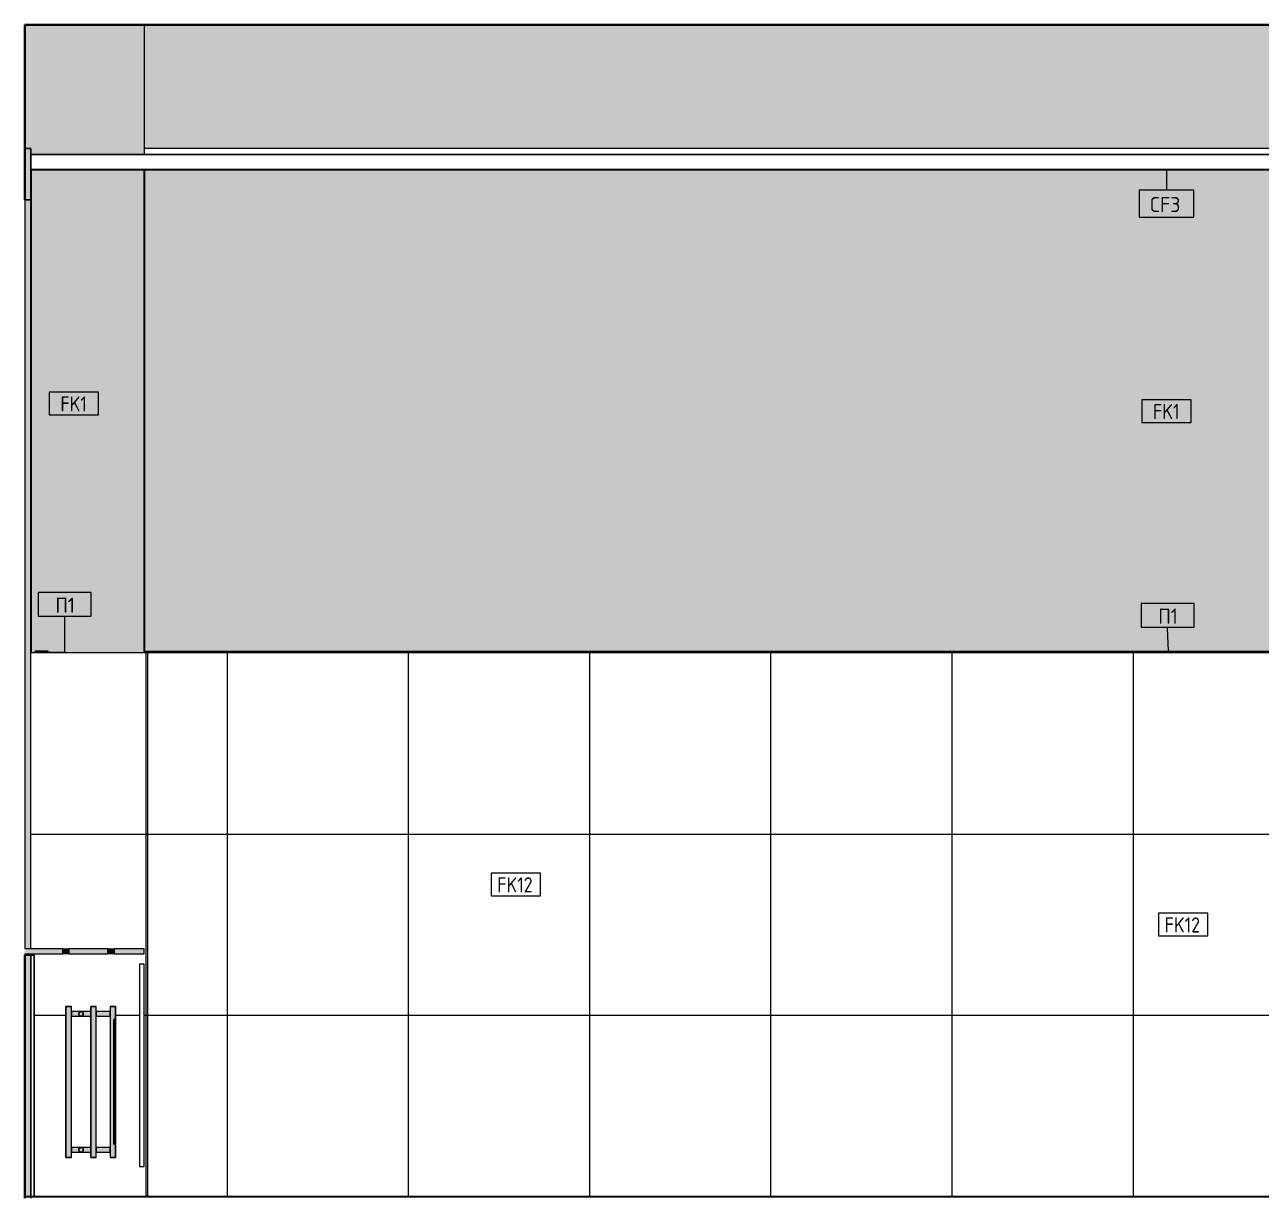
# Model space of a CAD drawing. Header units: millimetres. Extents: x 0 to 98412, y -2706 to 7916.
# Drawn here: x 86069 to 90163, y -5 to 3880 of the extents above; entities that cross this region are included whole.
import ezdxf

# ---------------------------------------------------------------- set-up
doc = ezdxf.new("R2010")
doc.units = ezdxf.units.MM
for name, color, linetype, lineweight, true_color in [('A-CLNG-FNSH-1', 7, 'Continuous', 30, 0x3c3c3c), ('A-FLOR-FNSH-1', 7, 'Continuous', 40, 0x3c3c3c), ('A-FLOR-FNSH-2', 7, 'Continuous', 30, 0x3c3c3c), ('A-WALL-4', 7, 'Continuous', 30, 0x3c3c3c), ('A-WALL-5', 7, 'Continuous', 40, 0x3c3c3c), ('A-WALL-FNSH-3', 7, 'Continuous', 30, 0x3c3c3c), ('I-WALL-1', 7, 'Continuous', 9, 0x787878)]:
    doc.layers.add(name, color=color, linetype=linetype, lineweight=lineweight, true_color=true_color)
for name, color, linetype, lineweight in [('A-CLNG-IDEN', 7, 'Continuous', 9), ('A-FLOR-HRAL-IDEN', 7, 'Continuous', 9), ('A-WALL-IDEN', 7, 'Continuous', 9), ('A-WALL-PATT', 7, 'Continuous', 9), ('I-WALL', 7, 'Continuous', 9), ('M-EQPM', 7, 'Continuous', 9), ('Знаки', 7, 'Continuous', 9), ('Знаки-1', 7, 'Continuous', 18), ('Ограждение', 7, 'Continuous', 9), ('Поручни', 7, 'Continuous', 9)]:
    doc.layers.add(name, color=color, linetype=linetype, lineweight=lineweight)
doc.layers.add('M-EQPM-1', color=7, linetype='Continuous', lineweight=9, true_color=0xe6e6e6, transparency=0.7)
doc.styles.add('GOST Common_1', font='GOST_Common.ttf', dxfattribs={"height": 50})
doc.styles.add('GOST Common_2', font='GOST_Common.ttf', dxfattribs={"width": 0.9, "height": 50})
pattern_1 = [(90, (86470.4, 0), (-600, 4e-14), []), (180, (86470.4, 0), (-7e-14, -600), [])]

# ---------------------------------------------------------------- blocks, each defined once
blk = doc.blocks.new('radiator_prado_classic_z_tip_30_po exemplyaru - Classic Z Тип 30-500-30677900-Развертка 1_13-4')
at = {"layer": 'M-EQPM-1'}
for points in [[(274, 130), (274, 630), (256, 630), (256, 130)], [(338, 130), (356, 130), (355.8, 630), (338, 630), (338, 146.4)], [(402, 130), (420, 130), (420, 170), (415, 175), (415, 585), (420, 590), (420, 630), (402, 630), (402, 146.4)], [(311.4, 599.8), (311.8, 600.3), (311.4, 599.8)], [(313.2, 603), (313.2, 603.1), (313.2, 603.1)], [(420, 170), (420, 590), (415, 585), (415, 175)], [(311.4, 149.8), (311.8, 150.3), (311.4, 149.8)], [(313.2, 153), (313.2, 153.1), (313.2, 153.1)]]:
    blk.add_hatch(color=256, dxfattribs=at).paths.add_polyline_path(points)
h = blk.add_hatch(color=256, dxfattribs=at)
h.paths.add_polyline_path([(400, 605), (402, 605), (402, 612.5), (356, 612.2), (356, 605), (385.3, 605)])
h.paths.add_polyline_path([(308.9, 605), (338, 605), (338, 612.5), (274, 612.2), (274, 605), (307.9, 605)])
h.paths.add_polyline_path([(313.2, 607), (313.2, 606.9), (313.2, 607)])
h.paths.add_polyline_path([(311.4, 610.2), (312, 609.4), (311.4, 610.2)])
h.paths.add_polyline_path([(299.5, 608.8), (300.2, 609.7), (299.5, 608.8)])
h.paths.add_polyline_path([(298.8, 607), (298.8, 607), (298.8, 607)])
h = blk.add_hatch(color=256, dxfattribs=at)
h.paths.add_polyline_path([(306, 597.5), (338, 597.8), (338, 605), (313.5, 605), (313, 602.4), (311.8, 600.3), (310.5, 599), (309.4, 598.4), (307.7, 597.7), (307.4, 597.6)])
h.paths.add_polyline_path([(274, 597.5), (307.9, 597.8), (309.9, 598.6), (311.8, 600.3), (312.7, 601.7), (313.2, 603.1), (313.2, 605), (274, 605), (274, 597.6)])
h.paths.add_polyline_path([(300.6, 599.8), (300, 600.6), (300.6, 599.8)])
h.paths.add_polyline_path([(402, 597.5), (402, 605), (356, 605), (356, 597.5), (400, 597.5)])
h = blk.add_hatch(color=256, dxfattribs=at)
h.paths.add_polyline_path([(313.2, 607), (313, 607.6), (313.2, 607)])
h.paths.add_polyline_path([(312.5, 608.8), (312, 609.4), (312.5, 608.8)])
h = blk.add_hatch(color=256, dxfattribs=at)
h.paths.add_polyline_path([(356, 155), (402, 155), (402, 162.5), (356, 162.2), (356, 156.9)])
h.paths.add_polyline_path([(299.5, 158.8), (300.2, 159.7), (299.5, 158.8)])
h.paths.add_polyline_path([(298.8, 157), (298.8, 157), (298.8, 157)])
h.paths.add_polyline_path([(302.2, 155), (338, 155), (338, 162.5), (274, 162.2), (274, 155), (300.7, 155)])
h = blk.add_hatch(color=256, dxfattribs=at)
h.paths.add_polyline_path([(312.5, 151.2), (311.8, 150.3), (312.5, 151.2)])
h.paths.add_polyline_path([(313.2, 153), (313, 152.4), (313.2, 153)])
h.paths.add_polyline_path([(274, 147.5), (338, 147.8), (338, 155), (274, 155), (274, 147.6)])
h.paths.add_polyline_path([(402, 147.5), (402, 155), (356, 155), (356, 147.5), (400, 147.5)])
h.paths.add_polyline_path([(300.6, 149.8), (300, 150.6), (300.6, 149.8)])
h = blk.add_hatch(color=256, dxfattribs=at)
h.paths.add_polyline_path([(313.2, 157), (313, 157.6), (313.2, 157)])
h.paths.add_polyline_path([(312.5, 158.8), (312, 159.4), (312.5, 158.8)])
at = {"layer": 'M-EQPM'}
for p, q in [((256, 130), (256, 630)), ((256, 630), (274, 630)), ((274, 630), (256, 630)), ((256, 630), (256, 130)), ((274, 130), (274, 630)), ((274, 612.5), (274, 630)), ((338, 630), (356, 630)), ((356, 630), (338, 630)), ((338, 130), (338, 630)), ((338, 630), (338, 612.5)), ((356, 130), (356, 630)), ((356, 612.5), (356, 630)), ((420, 630), (402, 630)), ((402, 630), (420, 630)), ((402, 630), (402, 130)), ((402, 630), (402, 612.5)), ((420, 590), (420, 630)), ((420, 630), (420, 130)), ((338, 612.5), (274, 612.5)), ((338, 612.5), (274, 612.5)), ((274, 605), (274, 612.5)), ((274, 612.5), (274, 605)), ((274, 605), (274, 612.5)), ((274, 612.5), (274, 605)), ((274, 597.8), (274, 612.2)), ((274, 597.5), (274, 605)), ((274, 605), (274, 598.5)), ((274, 601.3), (274, 605)), ((274, 605), (274, 597.5)), ((274, 599.7), (274, 601.3)), ((274, 597.5), (274, 599.7)), ((274, 598.5), (274, 597.5)), ((274, 597.5), (338, 597.5)), ((274, 597.5), (338, 597.5)), ((274, 162.5), (274, 597.5)), ((338, 612.5), (338, 608.7)), ((338, 605), (338, 612.5)), ((338, 612.5), (338, 605)), ((338, 605), (338, 612.5)), ((338, 612.2), (338, 597.8)), ((338, 608.7), (338, 605)), ((338, 605), (338, 597.5)), ((338, 597.5), (338, 605)), ((338, 605), (338, 597.5)), ((338, 597.5), (338, 605)), ((338, 597.5), (338, 162.5)), ((402, 612.5), (356, 612.5)), ((402, 612.5), (356, 612.5)), ((356, 610.3), (356, 612.5)), ((356, 612.5), (356, 608.7)), ((356, 605), (356, 612.5)), ((356, 612.5), (356, 605)), ((356, 597.8), (356, 612.2)), ((356, 608.7), (356, 610.3)), ((356, 608.7), (356, 605)), ((356, 605), (356, 608.7)), ((356, 597.5), (356, 605)), ((356, 605), (356, 597.5)), ((356, 597.5), (356, 605)), ((356, 605), (356, 597.5)), ((356, 597.5), (402, 597.5)), ((356, 597.5), (402, 597.5)), ((356, 162.5), (356, 597.5)), ((402, 605), (402, 612.5)), ((402, 612.5), (402, 611.5)), ((402, 605), (402, 612.5)), ((402, 612.5), (402, 605)), ((402, 612.2), (402, 597.8)), ((402, 611.5), (402, 608.7)), ((402, 608.7), (402, 605)), ((402, 597.5), (402, 605)), ((402, 605), (402, 601.3)), ((402, 597.5), (402, 605)), ((402, 605), (402, 597.5)), ((402, 601.3), (402, 599.7)), ((402, 599.7), (402, 597.5)), ((402, 597.5), (402, 162.5)), ((420, 590), (415, 585)), ((420, 590), (415, 585)), ((420, 590), (415, 585)), ((420, 590), (415, 585)), ((420, 590), (415, 585)), ((420, 590), (415, 585)), ((420, 590), (415, 585)), ((420, 590), (415, 585)), ((420, 590), (415, 585)), ((420, 590), (415, 585)), ((420, 590), (415, 585)), ((420, 590), (415, 585)), ((420, 590), (415, 585)), ((420, 590), (415, 585)), ((420, 590), (415, 585)), ((420, 590), (415, 585)), ((420, 590), (415, 585)), ((420, 590), (415, 585)), ((420, 590), (415, 585)), ((420, 590), (415, 585)), ((420, 590), (415, 585)), ((420, 590), (415, 585)), ((420, 590), (415, 585)), ((420, 590), (415, 585)), ((420, 590), (415, 585)), ((420, 590), (415, 585)), ((420, 590), (415, 585)), ((420, 590), (415, 585)), ((415, 175), (415, 585)), ((415, 585), (415, 175)), ((415, 175), (415, 585)), ((415, 585), (415, 175)), ((415, 175), (415, 585)), ((415, 585), (415, 175)), ((415, 175), (415, 585)), ((415, 585), (415, 175)), ((415, 175), (415, 585)), ((415, 585), (415, 175)), ((415, 175), (415, 585)), ((415, 585), (415, 175)), ((415, 175), (415, 585)), ((415, 585), (415, 175)), ((415, 585), (415, 175)), ((415, 175), (415, 585)), ((415, 585), (415, 175)), ((415, 175), (415, 585)), ((415, 585), (415, 175)), ((415, 175), (415, 585)), ((415, 585), (415, 175)), ((415, 175), (415, 585)), ((415, 585), (415, 175)), ((415, 175), (415, 585)), ((415, 585), (415, 175)), ((415, 585), (415, 175)), ((415, 175), (415, 585)), ((415, 585), (415, 175)), ((420, 170), (420, 590)), ((420, 590), (420, 170)), ((420, 170), (420, 590)), ((420, 590), (420, 170)), ((420, 170), (420, 590)), ((420, 590), (420, 170)), ((420, 170), (420, 590)), ((420, 590), (420, 170)), ((420, 170), (420, 590)), ((420, 590), (420, 170)), ((420, 170), (420, 590)), ((420, 590), (420, 170)), ((420, 170), (420, 590)), ((420, 590), (420, 170)), ((420, 170), (420, 590)), ((420, 590), (420, 170)), ((420, 170), (420, 590)), ((420, 170), (420, 590)), ((420, 590), (420, 170)), ((420, 170), (420, 590)), ((420, 590), (420, 170)), ((420, 170), (420, 590)), ((420, 590), (420, 170)), ((420, 170), (420, 590)), ((420, 590), (420, 170)), ((420, 170), (420, 590)), ((420, 590), (420, 170)), ((420, 170), (420, 590)), ((420, 590), (420, 170)), ((415, 175), (420, 170)), ((420, 170), (415, 175)), ((415, 175), (420, 170)), ((420, 170), (415, 175)), ((415, 175), (420, 170)), ((420, 170), (415, 175)), ((415, 175), (420, 170)), ((420, 170), (415, 175)), ((415, 175), (420, 170)), ((420, 170), (415, 175)), ((415, 175), (420, 170)), ((420, 170), (415, 175)), ((415, 175), (420, 170)), ((420, 170), (415, 175)), ((415, 175), (420, 170)), ((420, 170), (415, 175)), ((415, 175), (420, 170)), ((420, 170), (415, 175)), ((415, 175), (420, 170)), ((420, 170), (415, 175)), ((415, 175), (420, 170)), ((420, 170), (415, 175)), ((415, 175), (420, 170)), ((420, 170), (415, 175)), ((415, 175), (420, 170)), ((415, 175), (420, 170)), ((415, 175), (420, 170)), ((420, 170), (415, 175)), ((420, 130), (420, 170)), ((256, 130), (274, 130)), ((274, 130), (256, 130)), ((338, 162.5), (274, 162.5)), ((338, 162.5), (274, 162.5)), ((274, 155), (274, 162.5)), ((274, 162.5), (274, 155)), ((274, 155), (274, 162.5)), ((274, 162.5), (274, 155)), ((274, 161.6), (274, 162.2)), ((274, 147.8), (274, 161.5)), ((274, 147.5), (274, 155)), ((274, 155), (274, 151.2)), ((274, 147.5), (274, 155)), ((274, 155), (274, 147.5)), ((274, 151.2), (274, 147.5)), ((274, 147.5), (338, 147.5)), ((274, 147.5), (338, 147.5)), ((274, 130), (274, 147.5)), ((338, 162.5), (338, 155)), ((338, 161.5), (338, 162.5)), ((338, 162.5), (338, 155)), ((338, 160.3), (338, 162.5)), ((338, 162.2), (338, 161.6)), ((338, 155), (338, 161.5)), ((338, 161.5), (338, 147.8)), ((338, 156.9), (338, 160.3)), ((338, 155), (338, 156.9)), ((338, 155), (338, 153.1)), ((338, 147.5), (338, 155)), ((338, 155), (338, 147.5)), ((338, 147.5), (338, 155)), ((338, 153.1), (338, 147.5)), ((338, 147.5), (338, 130)), ((338, 130), (356, 130)), ((356, 130), (338, 130)), ((402, 162.5), (356, 162.5)), ((402, 162.5), (356, 162.5)), ((356, 155), (356, 162.5)), ((356, 162.5), (356, 156.9)), ((356, 155), (356, 162.5)), ((356, 162.5), (356, 155)), ((356, 161.6), (356, 162.2)), ((356, 147.8), (356, 161.5)), ((356, 156.9), (356, 155)), ((356, 153.1), (356, 155)), ((356, 155), (356, 153.1)), ((356, 147.5), (356, 155)), ((356, 155), (356, 148.5)), ((356, 151.2), (356, 153.1)), ((356, 153.1), (356, 147.5)), ((356, 147.5), (356, 151.2)), ((356, 148.5), (356, 147.8)), ((356, 147.8), (356, 147.5)), ((356, 147.5), (402, 147.5)), ((356, 147.5), (402, 147.5)), ((356, 130), (356, 147.5)), ((402, 155), (402, 162.5)), ((402, 162.5), (402, 161.5)), ((402, 155), (402, 162.5)), ((402, 162.5), (402, 155)), ((402, 162.2), (402, 161.6)), ((402, 161.5), (402, 160.3)), ((402, 161.5), (402, 147.8)), ((402, 160.3), (402, 156.9)), ((402, 156.9), (402, 155)), ((402, 147.5), (402, 155)), ((402, 155), (402, 147.5)), ((402, 147.5), (402, 155)), ((402, 155), (402, 149.7)), ((402, 149.7), (402, 147.8)), ((402, 147.8), (402, 147.5)), ((402, 147.5), (402, 130)), ((420, 130), (402, 130)), ((402, 130), (420, 130))]:
    blk.add_line(p, q, dxfattribs=at)
for centre, start, end in [((306, 605), 360, 180), ((306, 605), 165, 180), ((306, 605), 180, 195), ((306, 605), 180, 0), ((306, 605), 150, 164.4979), ((306, 605), 195.5021, 204.0915), ((306, 605), 205.9306, 210), ((306, 605), 136.379, 149.9349), ((306, 605), 210.0651, 223.621), ((306, 605), 121.6948, 135), ((306, 605), 225, 238.3052), ((306, 605), 117.2611, 120), ((306, 605), 240, 242.7389), ((306, 605), 107.5083, 117.2611), ((306, 605), 242.7389, 252.4917), ((306, 605), 72.4917, 107.5083), ((306, 605), 252.4917, 287.5083), ((306, 605), 62.7389, 72.4917), ((306, 605), 287.5083, 297.2611), ((306, 605), 60, 62.7389), ((306, 605), 297.2611, 300), ((306, 605), 45, 58.3052), ((306, 605), 301.6948, 315), ((306, 605), 30.0651, 45), ((306, 605), 316.379, 329.9349), ((306, 605), 15.5021, 30), ((306, 605), 330, 344.4979), ((306, 605), 0, 15), ((306, 605), 345, 0), ((306, 155), 360, 180), ((306, 155), 165, 187.7375), ((306, 155), 180, 0), ((306, 155), 189.2209, 195), ((306, 155), 150, 164.4979), ((306, 155), 195.5021, 210), ((306, 155), 136.379, 149.9349), ((306, 155), 210.0651, 223.621), ((306, 155), 121.6817, 135), ((306, 155), 225, 238.3183), ((306, 155), 118.1512, 120), ((306, 155), 240, 242.7177), ((306, 155), 107.4955, 117.2823), ((306, 155), 242.7177, 252.5045), ((306, 155), 105.0048, 107.4955), ((306, 155), 252.5045, 254.9952), ((306, 155), 90.0045, 103.4293), ((306, 155), 256.5707, 269.9955), ((306, 155), 75.0045, 90), ((306, 155), 270, 284.9955), ((306, 155), 72.479, 75), ((306, 155), 285, 287.521), ((306, 155), 62.7601, 72.479), ((306, 155), 287.521, 297.2399), ((306, 155), 297.2399, 299.9952), ((306, 155), 60, 61.8488), ((306, 155), 45.0056, 58.2921), ((306, 155), 301.7079, 314.9944), ((306, 155), 30.0651, 45), ((306, 155), 315, 329.9349), ((306, 155), 15.5021, 30), ((306, 155), 330, 344.4979), ((306, 155), 0, 15), ((306, 155), 345, 0)]:
    blk.add_arc(centre, 7.5, start, end, dxfattribs=at)
for points, knots in [([(298.5, 605), (298.5, 605.3), (298.5, 605.9), (298.7, 606.5), (298.7, 606.8), (298.8, 607)], [0, 0, 0, 0, 0.0714286, 0.1071429, 0.1428571, 0.1428571, 0.1428571, 0.1428571]), ([(298.5, 605), (298.5, 605.3), (298.5, 605.9), (298.7, 606.5), (298.7, 606.8), (298.8, 607)], [0, 0, 0, 0, 0.0714286, 0.1071429, 0.1428571, 0.1428571, 0.1428571, 0.1428571]), ([(298.8, 603), (298.7, 603.2), (298.7, 603.5), (298.5, 604.1), (298.5, 604.7), (298.5, 605)], [0.8571429, 0.8571429, 0.8571429, 0.8571429, 0.8928571, 0.9285714, 1, 1, 1, 1]), ([(298.8, 603), (298.7, 603.2), (298.7, 603.5), (298.5, 604.1), (298.5, 604.7), (298.5, 605)], [0.8571429, 0.8571429, 0.8571429, 0.8571429, 0.8928571, 0.9285714, 1, 1, 1, 1]), ([(299.2, 601.9), (299.1, 602), (299, 602.2), (298.9, 602.5), (298.8, 602.8), (298.8, 603)], [0.77279426, 0.77279426, 0.77279426, 0.77279426, 0.78571429, 0.82142857, 0.85714286, 0.85714286, 0.85714286, 0.85714286]), ([(300.6, 610.2), (300.7, 610.3), (300.8, 610.5), (301.3, 610.8), (301.7, 611.1), (302.1, 611.4), (302.6, 611.7), (303.4, 612.1), (304.6, 612.4), (305.5, 612.5), (306, 612.5)], [0.4285714, 0.4285714, 0.4285714, 0.4285714, 0.4642857, 0.5, 0.5714286, 0.6071429, 0.6428571, 0.7142857, 0.8571429, 1, 1, 1, 1]), ([(306, 597.5), (305.5, 597.5), (304.6, 597.6), (303.4, 597.9), (302.6, 598.3), (302.1, 598.6), (301.8, 598.8), (301.5, 599), (301.2, 599.3), (300.8, 599.5), (300.7, 599.7), (300.6, 599.8)], [0, 0, 0, 0, 0.1428571, 0.2857143, 0.3571429, 0.3928571, 0.4285714, 0.4642857, 0.5, 0.5357143, 0.5714286, 0.5714286, 0.5714286, 0.5714286]), ([(300.7, 610.3), (300.8, 610.4), (300.9, 610.5), (301.2, 610.7), (301.4, 610.9), (301.5, 611)], [0.44802074, 0.44802074, 0.44802074, 0.44802074, 0.46428571, 0.5, 0.54036514, 0.54036514, 0.54036514, 0.54036514]), ([(301.8, 598.8), (301.7, 598.9), (301.5, 599), (301.2, 599.3), (300.9, 599.5), (300.8, 599.6), (300.7, 599.7)], [0.4285714, 0.4285714, 0.4285714, 0.4285714, 0.4642857, 0.5, 0.5357143, 0.5519793, 0.5519793, 0.5519793, 0.5519793]), ([(301.8, 611.2), (301.9, 611.3), (302.1, 611.4), (302.6, 611.7), (302.9, 611.8), (303.1, 611.9)], [0.5714286, 0.5714286, 0.5714286, 0.5714286, 0.6071429, 0.6428571, 0.7142857, 0.7142857, 0.7142857, 0.7142857]), ([(303.1, 598.1), (302.9, 598.2), (302.6, 598.3), (302.1, 598.6), (301.9, 598.7), (301.8, 598.8)], [0.2857143, 0.2857143, 0.2857143, 0.2857143, 0.3571429, 0.3928571, 0.4285714, 0.4285714, 0.4285714, 0.4285714]), ([(306, 612.5), (306.5, 612.5), (307.4, 612.4), (308.6, 612.1), (309.4, 611.7), (309.9, 611.4), (310.2, 611.2), (310.5, 611), (310.8, 610.7), (311.2, 610.5), (311.3, 610.3), (311.4, 610.2)], [0, 0, 0, 0, 0.1428571, 0.2857143, 0.3571429, 0.3928571, 0.4285714, 0.4642857, 0.5, 0.5357143, 0.5714286, 0.5714286, 0.5714286, 0.5714286]), ([(311.4, 599.8), (311.3, 599.7), (311.2, 599.5), (310.7, 599.2), (310.3, 598.9), (309.9, 598.6), (309.4, 598.3), (308.6, 597.9), (307.4, 597.6), (306.5, 597.5), (306, 597.5)], [0.4285714, 0.4285714, 0.4285714, 0.4285714, 0.4642857, 0.5, 0.5714286, 0.6071429, 0.6428571, 0.7142857, 0.8571429, 1, 1, 1, 1]), ([(308.9, 611.9), (309.1, 611.8), (309.4, 611.7), (309.9, 611.4), (310.1, 611.3), (310.2, 611.2)], [0.2857143, 0.2857143, 0.2857143, 0.2857143, 0.3571429, 0.3928571, 0.4285714, 0.4285714, 0.4285714, 0.4285714]), ([(310.2, 598.8), (310.1, 598.7), (309.9, 598.6), (309.4, 598.3), (309.1, 598.2), (308.9, 598.1)], [0.5714286, 0.5714286, 0.5714286, 0.5714286, 0.6071429, 0.6428571, 0.7142857, 0.7142857, 0.7142857, 0.7142857]), ([(310.2, 611.2), (310.3, 611.1), (310.5, 611), (310.8, 610.7), (311.1, 610.5), (311.2, 610.4), (311.3, 610.3)], [0.4285714, 0.4285714, 0.4285714, 0.4285714, 0.4642857, 0.5, 0.5357143, 0.5519793, 0.5519793, 0.5519793, 0.5519793]), ([(311.3, 599.7), (311.2, 599.6), (311.1, 599.5), (310.8, 599.3), (310.6, 599.1), (310.5, 599)], [0.44802074, 0.44802074, 0.44802074, 0.44802074, 0.46428571, 0.5, 0.54036514, 0.54036514, 0.54036514, 0.54036514]), ([(313.2, 607), (313.3, 606.8), (313.3, 606.5), (313.5, 605.9), (313.5, 605.3), (313.5, 605)], [0.8571429, 0.8571429, 0.8571429, 0.8571429, 0.8928571, 0.9285714, 1, 1, 1, 1]), ([(313.2, 607), (313.3, 606.8), (313.3, 606.5), (313.5, 605.9), (313.5, 605.3), (313.5, 605)], [0.8571429, 0.8571429, 0.8571429, 0.8571429, 0.8928571, 0.9285714, 1, 1, 1, 1]), ([(313.5, 605), (313.5, 604.7), (313.5, 604.1), (313.3, 603.5), (313.3, 603.2), (313.2, 603)], [0, 0, 0, 0, 0.0714286, 0.1071429, 0.1428571, 0.1428571, 0.1428571, 0.1428571]), ([(313.5, 605), (313.5, 604.7), (313.5, 604.1), (313.3, 603.5), (313.3, 603.2), (313.2, 603)], [0, 0, 0, 0, 0.0714286, 0.1071429, 0.1428571, 0.1428571, 0.1428571, 0.1428571]), ([(298.8, 157), (298.7, 156.8), (298.7, 156.5), (298.5, 155.9), (298.5, 155.3), (298.5, 155)], [0.8571429, 0.8571429, 0.8571429, 0.8571429, 0.8928571, 0.9285714, 1, 1, 1, 1]), ([(298.5, 155), (298.5, 155.3), (298.5, 155.9), (298.7, 156.5), (298.7, 156.8), (298.8, 157)], [0, 0, 0, 0, 0.0714286, 0.1071429, 0.1428571, 0.1428571, 0.1428571, 0.1428571]), ([(298.8, 153), (298.7, 153.2), (298.7, 153.5), (298.5, 154.1), (298.5, 154.7), (298.5, 155)], [0.8571429, 0.8571429, 0.8571429, 0.8571429, 0.8928571, 0.9285714, 1, 1, 1, 1]), ([(298.6, 153.8), (298.6, 153.7), (298.7, 153.4), (298.7, 153.2), (298.8, 153)], [0.08515054, 0.08515054, 0.08515054, 0.08515054, 0.10714286, 0.14285714, 0.14285714, 0.14285714, 0.14285714]), ([(300.6, 160.2), (300.7, 160.3), (300.8, 160.5), (301.3, 160.8), (301.7, 161.1), (302.1, 161.4), (302.6, 161.7), (303.4, 162.1), (304.6, 162.4), (305.5, 162.5), (306, 162.5)], [0.4285714, 0.4285714, 0.4285714, 0.4285714, 0.4642857, 0.5, 0.5714286, 0.6071429, 0.6428571, 0.7142857, 0.8571429, 1, 1, 1, 1]), ([(306, 147.5), (305.5, 147.5), (304.6, 147.6), (303.4, 147.9), (302.6, 148.3), (302.1, 148.6), (301.8, 148.8), (301.5, 149), (301.2, 149.3), (300.8, 149.5), (300.7, 149.7), (300.6, 149.8)], [0, 0, 0, 0, 0.1428571, 0.2857143, 0.3571429, 0.3928571, 0.4285714, 0.4642857, 0.5, 0.5357143, 0.5714286, 0.5714286, 0.5714286, 0.5714286]), ([(301.5, 161), (301.4, 160.9), (301.2, 160.7), (300.9, 160.5), (300.8, 160.4), (300.7, 160.3)], [0.46428571, 0.46428571, 0.46428571, 0.46428571, 0.5, 0.53571429, 0.55201445, 0.55201445, 0.55201445, 0.55201445]), ([(300.7, 149.7), (300.8, 149.6), (300.9, 149.5), (301.3, 149.2), (301.6, 148.9), (301.8, 148.8)], [0.4479855, 0.4479855, 0.4479855, 0.4479855, 0.4642857, 0.5, 0.5714286, 0.5714286, 0.5714286, 0.5714286]), ([(302.3, 161.5), (302.3, 161.5), (302.1, 161.4), (301.9, 161.3), (301.8, 161.2)], [0.37261382, 0.37261382, 0.37261382, 0.37261382, 0.39285714, 0.42857143, 0.42857143, 0.42857143, 0.42857143]), ([(301.8, 148.8), (301.9, 148.7), (302.1, 148.6), (302.6, 148.3), (302.9, 148.2), (303.1, 148.1)], [0.5714286, 0.5714286, 0.5714286, 0.5714286, 0.6071429, 0.6428571, 0.7142857, 0.7142857, 0.7142857, 0.7142857]), ([(306, 162.5), (306.5, 162.5), (307.4, 162.4), (308.6, 162.1), (309.4, 161.7), (309.9, 161.4), (310.2, 161.2), (310.5, 161), (310.8, 160.7), (311.2, 160.5), (311.3, 160.3), (311.4, 160.2)], [0, 0, 0, 0, 0.1428571, 0.2857143, 0.3571429, 0.3928571, 0.4285714, 0.4642857, 0.5, 0.5357143, 0.5714286, 0.5714286, 0.5714286, 0.5714286]), ([(311.4, 149.8), (311.3, 149.7), (311.2, 149.5), (310.7, 149.2), (310.3, 148.9), (309.9, 148.6), (309.4, 148.3), (308.6, 147.9), (307.4, 147.6), (306.5, 147.5), (306, 147.5)], [0.4285714, 0.4285714, 0.4285714, 0.4285714, 0.4642857, 0.5, 0.5714286, 0.6071429, 0.6428571, 0.7142857, 0.8571429, 1, 1, 1, 1]), ([(308.9, 148.1), (309.1, 148.2), (309.4, 148.3), (309.9, 148.6), (310.1, 148.7), (310.2, 148.8)], [0.2857143, 0.2857143, 0.2857143, 0.2857143, 0.3571429, 0.3928571, 0.4285714, 0.4285714, 0.4285714, 0.4285714]), ([(310.2, 161.2), (310.1, 161.3), (309.9, 161.4), (309.7, 161.5), (309.7, 161.5)], [0.57142857, 0.57142857, 0.57142857, 0.57142857, 0.60714286, 0.62738618, 0.62738618, 0.62738618, 0.62738618]), ([(311.3, 160.3), (311.2, 160.4), (311.1, 160.5), (310.7, 160.8), (310.4, 161.1), (310.2, 161.2)], [0.4479855, 0.4479855, 0.4479855, 0.4479855, 0.4642857, 0.5, 0.5714286, 0.5714286, 0.5714286, 0.5714286]), ([(310.5, 149), (310.6, 149.1), (310.8, 149.3), (311.1, 149.5), (311.2, 149.6), (311.3, 149.7)], [0.46428571, 0.46428571, 0.46428571, 0.46428571, 0.5, 0.53571429, 0.55201445, 0.55201445, 0.55201445, 0.55201445]), ([(313.5, 155), (313.5, 155.3), (313.5, 155.9), (313.3, 156.5), (313.3, 156.8), (313.2, 157)], [0, 0, 0, 0, 0.0714286, 0.1071429, 0.1428571, 0.1428571, 0.1428571, 0.1428571]), ([(313.2, 157), (313.3, 156.8), (313.3, 156.5), (313.5, 155.9), (313.5, 155.3), (313.5, 155)], [0.8571429, 0.8571429, 0.8571429, 0.8571429, 0.8928571, 0.9285714, 1, 1, 1, 1]), ([(313.2, 153), (313.3, 153.2), (313.3, 153.5), (313.5, 154.1), (313.5, 154.7), (313.5, 155)], [0.8571429, 0.8571429, 0.8571429, 0.8571429, 0.8928571, 0.9285714, 1, 1, 1, 1]), ([(313.5, 155), (313.5, 154.7), (313.5, 154.1), (313.3, 153.5), (313.3, 153.2), (313.2, 153)], [0, 0, 0, 0, 0.0714286, 0.1071429, 0.1428571, 0.1428571, 0.1428571, 0.1428571])]:
    blk.add_open_spline(points, degree=3, knots=knots, dxfattribs=at)
for points in [[(298.8, 607), (298.8, 607.2), (298.9, 607.5), (299.1, 607.9), (299.3, 608.4), (299.4, 608.6), (299.5, 608.8)], [(298.8, 607), (298.8, 607.2), (298.9, 607.5), (299.1, 607.9), (299.3, 608.4), (299.4, 608.6), (299.5, 608.8)], [(299.5, 601.2), (299.4, 601.4), (299.3, 601.6), (299.1, 602.1), (298.9, 602.5), (298.8, 602.8), (298.8, 603)], [(299.5, 601.2), (299.4, 601.4), (299.4, 601.5), (299.3, 601.7)], [(299.5, 608.8), (299.6, 608.9), (299.7, 609.1), (300, 609.5), (300.3, 609.8), (300.5, 610.1), (300.6, 610.2)], [(299.5, 608.8), (299.6, 608.9), (299.7, 609.1), (300, 609.5), (300.3, 609.8), (300.5, 610.1), (300.6, 610.2)], [(300.6, 599.8), (300.5, 599.9), (300.3, 600.2), (300, 600.5), (299.7, 600.9), (299.6, 601.1), (299.5, 601.2)], [(300.6, 599.8), (300.5, 599.9), (300.3, 600.2), (300, 600.5), (299.7, 600.9), (299.6, 601.1), (299.5, 601.2)], [(303.1, 611.9), (303.6, 612.1), (304.1, 612.3), (304.6, 612.4)], [(304.6, 597.6), (304.1, 597.7), (303.6, 597.9), (303.1, 598.1)], [(304.6, 612.4), (305, 612.5), (305.5, 612.5), (306, 612.5)], [(306, 597.5), (305.5, 597.5), (305, 597.5), (304.6, 597.6)], [(306, 612.5), (306.5, 612.5), (307, 612.5), (307.4, 612.4)], [(307.4, 597.6), (307, 597.5), (306.5, 597.5), (306, 597.5)], [(307.4, 612.4), (307.9, 612.3), (308.4, 612.1), (308.9, 611.9)], [(308.9, 598.1), (308.4, 597.9), (307.9, 597.7), (307.4, 597.6)], [(311.4, 610.2), (311.5, 610.1), (311.7, 609.8), (312, 609.5), (312.3, 609.1), (312.4, 608.9), (312.5, 608.8)], [(311.4, 610.2), (311.5, 610.1), (311.7, 609.8), (312, 609.5), (312.3, 609.1), (312.4, 608.9), (312.5, 608.8)], [(312.5, 601.2), (312.4, 601.1), (312.3, 600.9), (312, 600.5), (311.7, 600.2), (311.5, 599.9), (311.4, 599.8)], [(312.5, 601.2), (312.4, 601.1), (312.3, 600.9), (312, 600.5), (311.7, 600.2), (311.5, 599.9), (311.4, 599.8)], [(312.5, 608.8), (312.6, 608.6), (312.7, 608.4), (312.9, 607.9), (313.1, 607.5), (313.2, 607.2), (313.2, 607)], [(312.5, 608.8), (312.6, 608.6), (312.7, 608.4), (312.9, 607.9), (313.1, 607.5), (313.2, 607.2), (313.2, 607)], [(313.2, 603), (313.2, 602.8), (313.1, 602.5), (312.9, 602.1), (312.7, 601.6), (312.6, 601.4), (312.5, 601.2)], [(313.2, 603), (313.2, 602.8), (313.1, 602.5), (312.9, 602.1), (312.7, 601.6), (312.6, 601.4), (312.5, 601.2)], [(298.5, 155), (298.5, 154.7), (298.5, 154.3), (298.6, 154)], [(299.5, 158.8), (299.4, 158.6), (299.3, 158.4), (299.1, 157.9), (298.9, 157.5), (298.8, 157.2), (298.8, 157)], [(298.8, 157), (298.8, 157.2), (298.9, 157.5), (299.1, 157.9), (299.3, 158.4), (299.4, 158.6), (299.5, 158.8)], [(298.8, 153), (298.8, 152.8), (298.9, 152.5), (299.1, 152.1), (299.3, 151.6), (299.4, 151.4), (299.5, 151.2)], [(299.5, 151.2), (299.4, 151.4), (299.3, 151.6), (299.1, 152.1), (298.9, 152.5), (298.8, 152.8), (298.8, 153)], [(300.6, 160.2), (300.5, 160.1), (300.3, 159.8), (300, 159.5), (299.7, 159.1), (299.6, 158.9), (299.5, 158.8)], [(299.5, 158.8), (299.6, 158.9), (299.7, 159.1), (300, 159.5), (300.3, 159.8), (300.5, 160.1), (300.6, 160.2)], [(299.5, 151.2), (299.6, 151.1), (299.7, 150.9), (300, 150.5), (300.3, 150.2), (300.5, 149.9), (300.6, 149.8)], [(300.6, 149.8), (300.5, 149.9), (300.3, 150.2), (300, 150.5), (299.7, 150.9), (299.6, 151.1), (299.5, 151.2)], [(303.1, 161.9), (302.9, 161.8), (302.7, 161.7), (302.5, 161.6)], [(304.6, 162.4), (304.1, 162.3), (303.6, 162.1), (303.1, 161.9)], [(303.1, 148.1), (303.6, 147.9), (304.1, 147.7), (304.6, 147.6)], [(306, 162.5), (305.5, 162.5), (305, 162.5), (304.6, 162.4)], [(304.6, 147.6), (305, 147.5), (305.5, 147.5), (306, 147.5)], [(307.4, 162.4), (307, 162.5), (306.5, 162.5), (306, 162.5)], [(306, 147.5), (306.5, 147.5), (307, 147.5), (307.4, 147.6)], [(308.9, 161.9), (308.4, 162.1), (307.9, 162.3), (307.4, 162.4)], [(307.4, 147.6), (307.9, 147.7), (308.4, 147.9), (308.9, 148.1)], [(309.5, 161.6), (309.3, 161.7), (309.1, 161.8), (308.9, 161.9)], [(312.5, 158.8), (312.4, 158.9), (312.3, 159.1), (312, 159.5), (311.7, 159.8), (311.5, 160.1), (311.4, 160.2)], [(311.4, 160.2), (311.5, 160.1), (311.7, 159.8), (312, 159.5), (312.3, 159.1), (312.4, 158.9), (312.5, 158.8)], [(311.4, 149.8), (311.5, 149.9), (311.7, 150.2), (312, 150.5), (312.3, 150.9), (312.4, 151.1), (312.5, 151.2)], [(312.5, 151.2), (312.4, 151.1), (312.3, 150.9), (312, 150.5), (311.7, 150.2), (311.5, 149.9), (311.4, 149.8)], [(313.2, 157), (313.2, 157.2), (313.1, 157.5), (312.9, 157.9), (312.7, 158.4), (312.6, 158.6), (312.5, 158.8)], [(312.5, 158.8), (312.6, 158.6), (312.7, 158.4), (312.9, 157.9), (313.1, 157.5), (313.2, 157.2), (313.2, 157)], [(312.5, 151.2), (312.6, 151.4), (312.7, 151.6), (312.9, 152.1), (313.1, 152.5), (313.2, 152.8), (313.2, 153)], [(313.2, 153), (313.2, 152.8), (313.1, 152.5), (312.9, 152.1), (312.7, 151.6), (312.6, 151.4), (312.5, 151.2)]]:
    blk.add_open_spline(points, degree=3, dxfattribs=at)
blk = doc.blocks.new('Ограждение - Ограждение-30306863-Развертка 1_13-4')
at = {"layer": 'Ограждение'}
for points in [[(516.5, 1800), (7322.5, 1800), (7322.5, 1806), (516.5, 1806)], [(7400, 1800), (7660, 1800), (7660, 1806), (7322.5, 1806), (7322.5, 1800), (7380, 1800)]]:
    blk.add_hatch(color=256, dxfattribs=at).paths.add_polyline_path(points)
at = {"layer": 'Поручни'}
for p, q in [((197.5, 1806), (152.5, 1806)), ((152.5, 1806), (152.5, 1800)), ((197.5, 1800), (197.5, 1806)), ((516.5, 1806), (7322.5, 1806)), ((7322.5, 1800), (7322.5, 1806)), ((7322.5, 1806), (7660, 1806)), ((7660, 1806), (7660, 1800)), ((7322.5, 1800), (526.5, 1800)), ((7660, 1800), (7322.5, 1800))]:
    blk.add_line(p, q, dxfattribs=at)
blk = doc.blocks.new('Зашивка радиатора_ СУ - Зашивка радиатора  М15-33170478-Развертка 1_13-4')
at = {"layer": 'Знаки'}
h = blk.add_hatch(color=256, dxfattribs=at)
h.paths.add_polyline_path([(515.5, 804), (515.5, 820), (415.2, 820), (415.2, 804), (501.7, 804)])
h.paths.add_polyline_path([(120, 804), (245.2, 804), (245, 820), (119.5, 820), (119.5, 804)])
h.paths.add_polyline_path([(265.2, 804), (395.2, 804), (395.2, 820), (265.2, 820), (265.2, 814.2)])
for points in [[(245.2, 804), (255.2, 804), (255.2, 820), (245.2, 820), (245.2, 806.6)], [(265.2, 804), (265.2, 820), (255.2, 820), (255.2, 804), (264.9, 804)], [(395.2, 804), (405.2, 804), (405.2, 820), (395.2, 820), (395.2, 806.6)], [(414.8, 804), (415.2, 804), (415.2, 820), (405.2, 820), (405.2, 804), (413.9, 804)]]:
    blk.add_hatch(color=256, dxfattribs=at).paths.add_polyline_path(points)
for p, q in [((245.2, 820), (255.2, 820)), ((255.2, 820), (265.2, 820)), ((395.2, 820), (405.2, 820)), ((405.2, 820), (415.2, 820)), ((255.2, 804), (245.2, 804)), ((265.2, 804), (255.2, 804)), ((405.2, 804), (395.2, 804)), ((415.2, 804), (405.2, 804))]:
    blk.add_line(p, q, dxfattribs=at)
at = {"layer": 'Знаки-1'}
for p, q in [((245.2, 820), (119.5, 820)), ((245.2, 804), (245.2, 820)), ((395.2, 820), (265.2, 820)), ((265.2, 820), (265.2, 804)), ((395.2, 804), (395.2, 820)), ((515.5, 820), (415.2, 820)), ((415.2, 820), (415.2, 804)), ((515.5, 804), (515.5, 820)), ((119.5, 804), (245.2, 804)), ((265.2, 804), (395.2, 804)), ((415.2, 804), (515.5, 804)), ((515.5, 770), (499.5, 770)), ((499.5, 770), (499.5, 100)), ((515.5, 100), (515.5, 770)), ((499.5, 100), (515.5, 100))]:
    blk.add_line(p, q, dxfattribs=at)
blk = doc.blocks.new('М_стена_0001 - Типоразмер_без рамки-25382661-Развертка 1_13-4')
at = {"layer": 'A-WALL-IDEN'}
for p, q in [((3981.9, 2638.1), (3818.7, 2638.1)), ((3818.7, 2638.1), (3818.7, 2563.1)), ((3981.9, 2563.1), (3981.9, 2638.1)), ((3818.7, 2563.1), (3981.9, 2563.1))]:
    blk.add_line(p, q, dxfattribs=at)
blk = doc.blocks.new('М_ограждение - Типоразмер-25387795-Развертка 1_13-4')
at = {"layer": 'A-FLOR-HRAL-IDEN'}
for p, q in [((3991.3, 1964.4), (3816.3, 1964.4)), ((3816.3, 1964.4), (3816.3, 1885.5)), ((3991.3, 1885.5), (3991.3, 1964.4)), ((3816.3, 1885.5), (3991.3, 1885.5))]:
    blk.add_line(p, q, dxfattribs=at)
blk = doc.blocks.new('М_потолков - Марка_ Имя типа-25382930-Развертка 1_13-4')
at = {"layer": 'A-CLNG-IDEN'}
for p, q in [((3990.6, 3331.9), (3809.4, 3331.9)), ((3809.4, 3331.9), (3809.4, 3242.5)), ((3990.6, 3242.5), (3990.6, 3331.9)), ((3809.4, 3242.5), (3990.6, 3242.5))]:
    blk.add_line(p, q, dxfattribs=at)

msp = doc.modelspace()

# ---------------------------------------------------------------- hatches: boundary and pattern name
at = {"layer": 'A-WALL-PATT'}
msp.add_hatch(color=256, dxfattribs=at).paths.add_polyline_path([(86465.9, 1806), (93328.4, 1806), (93328.4, 3400), (86465.9, 3400), (86465.9, 1822)])
h = msp.add_hatch(dxfattribs=at)
h.set_pattern_fill('FP_36', color=256, style=0, pattern_type=2)
h.set_pattern_definition(pattern_1)
h.paths.add_polyline_path([(86100.4, 0), (86464.9, 0), (86464.9, 100), (86448.9, 100), (86448.9, 770), (86464.9, 770), (86464.9, 804), (86089.4, 804), (86089.4, 800), (86100.4, 800), (86100.4, 116.1)])
h.paths.add_polyline_path([(86305.2, 130), (86287.4, 130), (86287.4, 147.5), (86223.4, 147.5), (86223.4, 130), (86205.4, 130), (86205.4, 630), (86223.4, 630), (86223.4, 612.5), (86287.4, 612.5), (86287.4, 630), (86305.4, 630), (86305.4, 612.5), (86351.4, 612.5), (86351.4, 630), (86369.4, 630), (86369.4, 130), (86351.4, 130), (86351.4, 147.5), (86305.4, 147.5), (86305.4, 130)])
h.paths.add_polyline_path([(86223.4, 162.5), (86287.4, 162.5), (86287.4, 597.5), (86223.4, 597.5), (86223.4, 176.8)])
h.paths.add_polyline_path([(86305.4, 162.5), (86351.4, 162.5), (86351.4, 597.5), (86305.4, 597.5), (86305.4, 176.8)])
h.paths.add_polyline_path([(86246.1, 820), (86464.9, 820), (86464.9, 1800), (86089.4, 1800), (86089.4, 820), (86216.6, 820)])
h = msp.add_hatch(dxfattribs=at)
h.set_pattern_fill('FP_36', color=256, style=0, pattern_type=2)
h.set_pattern_definition(pattern_1)
h.paths.add_polyline_path([(86475.9, 0), (86475.9, 1800), (86464.9, 1800), (86464.9, 0)])
h = msp.add_hatch(dxfattribs=at)
h.set_pattern_fill('FP_35', color=256, style=0, pattern_type=2)
h.set_pattern_definition([(90, (93339.4, 0), (-600, 4e-14), []), (180, (93339.4, 0), (-7e-14, -600), [])])
h.paths.add_polyline_path([(89376.8, 0), (92739.4, 0), (92739.4, 599.8), (93318.4, 599.8), (93318.4, 1800), (86475.9, 1800), (86475.9, 0), (89140.5, 0)])
at = {"layer": 'I-WALL'}
h = msp.add_hatch(color=256, dxfattribs=at)
h.paths.add_polyline_path([(86069.4, 800), (86089.4, 800), (86089.4, 804), (86069.4, 804)])
h.paths.add_polyline_path([(86069.4, 820), (86089.4, 820), (86089.4, 1800), (86389.9, 1800), (86389.9, 3400), (86090.4, 3400), (86090.4, 3300), (86069.4, 3300), (86069.4, 844.6)])
h.paths.add_polyline_path([(86370.4, 3450), (86389.9, 3450.1), (86389.9, 3880), (86069.4, 3880), (86069.4, 3470), (86089.4, 3470), (86089.4, 3450), (86369.4, 3450)])
h = msp.add_hatch(color=256, dxfattribs=at)
h.paths.add_polyline_path([(86464.9, 1800), (86464.9, 3400), (86389.9, 3400), (86389.9, 1800), (86420.3, 1800)])
h.paths.add_polyline_path([(86389.9, 3450), (86464.9, 3450.3), (86464.9, 3880), (86389.9, 3880), (86389.9, 3450.1)])
msp.add_hatch(color=256, dxfattribs=at).paths.add_polyline_path([(93329.4, 3470), (93349.4, 3470), (93349.4, 3880), (86464.9, 3880), (86464.9, 3470), (89849.3, 3470)])
h = msp.add_hatch(color=256, dxfattribs=at)
h.paths.add_polyline_path([(86069.4, 800), (86069.4, 804), (86068.9, 804), (86068.9, 800)])
h.paths.add_polyline_path([(86068.9, 820), (86069.4, 820), (86069.4, 3300), (86068.9, 3300), (86068.9, 844.6)])
at = {"layer": 'I-WALL-1'}
h = msp.add_hatch(dxfattribs=at)
h.set_pattern_fill('FP_32', color=256, style=0, pattern_type=2)
h.set_pattern_definition([(45, (85949.374, 0), (-14.25598, 14.25598), []), (45, (85963.63, 0), (-14.25598, 14.25598), [25.202, -5.04, 0.8382, -4.202])])
h.paths.add_polyline_path([(86068.9, -5.4), (86069.4, -5.4), (86069.4, 800), (86068.9, 800), (86068.9, -0.1)])
h.paths.add_polyline_path([(86069.4, 3300), (86069.4, 3880), (86068.9, 3880), (86068.9, 3300)])
h = msp.add_hatch(dxfattribs=at)
h.set_pattern_fill('FP_33', color=256, style=0, pattern_type=2)
h.set_pattern_definition([(0, (85949.374, 0), (30.48, 7.62), [2.515, -20.345, 2.515, -20.345, -121.92]), (0, (85949.374, 0), (30.48, 7.62), [-45.72, 2.515, -43.205, 2.515, -20.345, -53.34]), (0, (85949.374, 0), (30.48, 7.62), [-114.3, 2.515, -12.725, 2.515, -35.585]), (120, (85960.804, 3.81), (-21.839114, 22.586454), [2.515, -20.345, 2.515, -20.345, -121.92]), (120, (85960.804, 3.81), (-21.839114, 22.586454), [-45.72, 2.515, -43.205, 2.515, -20.345, -53.34]), (120, (85960.804, 3.81), (-21.839114, 22.586454), [-114.3, 2.515, -12.725, 2.515, -35.585]), (240, (85964.614, 19.05), (-8.640886, -30.206454), [2.515, -20.345, 2.515, -20.345, -121.92]), (240, (85964.614, 19.05), (-8.640886, -30.206454), [-45.72, 2.515, -43.205, 2.515, -20.345, -53.34]), (240, (85964.614, 19.05), (-8.640886, -30.206454), [-114.3, 2.515, -12.725, 2.515, -35.585])])
h.paths.add_polyline_path([(86069.4, 0), (86089.4, 0), (86089.4, 800), (86069.4, 800), (86069.4, 116.1)])
h.paths.add_polyline_path([(86089.4, 3300), (86089.4, 3470), (86069.4, 3470), (86069.4, 3300)])

# ---------------------------------------------------------------- linework, layer by layer
at = {"layer": 'A-CLNG-FNSH-1'}
for p, q in [((93609.4, 3450), (86089.4, 3450)), ((86089.4, 3450), (86089.4, 3400)), ((93609.4, 3401), (86089.4, 3401)), ((86090.4, 3400), (93608.4, 3400))]:
    msp.add_line(p, q, dxfattribs=at)
at = {"layer": 'A-CLNG-IDEN'}
msp.add_line((89849.4, 3400), (89849.4, 3331.9), dxfattribs=at)
at = {"layer": 'A-FLOR-FNSH-1'}
msp.add_line((86068.9, 3880), (93629.7, 3880), dxfattribs=at)
at = {"layer": 'A-FLOR-FNSH-2'}
for p, q in [((86089.4, 0), (86089.4, -5.4)), ((92937.9, 0), (86100.4, 0)), ((92937.5, -0.1), (86069.4, -0.1))]:
    msp.add_line(p, q, dxfattribs=at)
at = {"layer": 'A-FLOR-HRAL-IDEN'}
for p, q in [((86201.3, 1803), (86201.3, 1918.4)), ((89855.6, 1806), (89853.2, 1882)), ((86101.9, 1803), (86201.3, 1803))]:
    msp.add_line(p, q, dxfattribs=at)
at = {"layer": 'A-WALL-4'}
for p, q in [((86089.4, 3470), (86069.4, 3470)), ((86089.4, 3450), (86089.4, 3470)), ((86069.4, 3300), (86089.4, 3300)), ((86089.4, 800), (86069.4, 800)), ((86089.4, 0), (86089.4, 800)), ((86069.4, 0), (86089.4, 0))]:
    msp.add_line(p, q, dxfattribs=at)
at = {"layer": 'A-WALL-5'}
for p, q in [((86069.4, 3300), (86069.4, 3880.1)), ((86068.9, 3300), (86069.4, 3300)), ((86069.4, 800), (86068.9, 800)), ((86069.4, -5.4), (86069.4, 800))]:
    msp.add_line(p, q, dxfattribs=at)
at = {"layer": 'A-WALL-FNSH-3'}
for p, q in [((86090.4, 3400), (86089.4, 3400)), ((86089.4, 3400), (86089.4, 3300)), ((86090.4, 3300), (86090.4, 3400)), ((86089.4, 3300), (86090.4, 3300)), ((86100.4, 800), (86089.4, 800)), ((86100.4, 0), (86100.4, 800)), ((86089.4, 0), (86100.4, 0))]:
    msp.add_line(p, q, dxfattribs=at)
at = {"layer": 'I-WALL'}
for p, q in [((86464.9, 3880), (86464.9, 3450)), ((93609.4, 3470), (86464.9, 3470)), ((86464.9, 1800), (86464.9, 3400)), ((86465.9, 3400), (86465.9, 1800)), ((86069.4, 3300), (86069.4, 820)), ((86089.4, 820), (86089.4, 3300)), ((86090.4, 3300), (86090.4, 1800)), ((86475.9, 1800), (86089.4, 1800)), ((86475.9, 1800), (86475.9, 0)), ((86069.4, 804), (86069.4, 800)), ((86089.4, 804), (86089.4, 800))]:
    msp.add_line(p, q, dxfattribs=at)

# ---------------------------------------------------------------- block references
at = {"layer": 'A-CLNG-IDEN'}
msp.add_blockref('М_потолков - Марка_ Имя типа-25382930-Развертка 1_13-4', (85949.4, 0), dxfattribs=at)
at = {"layer": 'A-FLOR-HRAL-IDEN'}
for p in [(82297.5, 36.3), (85949.4, 0)]:
    msp.add_blockref('М_ограждение - Типоразмер-25387795-Развертка 1_13-4', p, dxfattribs=at)
at = {"layer": 'A-WALL-IDEN'}
for p in [(82331.6, 25), (85949.4, 0), (83794.3, -1567.3), (86004.4, -1700)]:
    msp.add_blockref('М_стена_0001 - Типоразмер_без рамки-25382661-Развертка 1_13-4', p, dxfattribs=at)
at = {"layer": 'M-EQPM'}
msp.add_blockref('radiator_prado_classic_z_tip_30_po exemplyaru - Classic Z Тип 30-500-30677900-Развертка 1_13-4', (85949.4, 0), dxfattribs=at)
at = {"layer": 'Знаки'}
msp.add_blockref('Зашивка радиатора_ СУ - Зашивка радиатора  М15-33170478-Развертка 1_13-4', (85949.4, 0), dxfattribs=at)
at = {"layer": 'Поручни'}
msp.add_blockref('Ограждение - Ограждение-30306863-Развертка 1_13-4', (85949.4, 0), dxfattribs=at)

# ---------------------------------------------------------------- texts
at = {"layer": 'A-CLNG-IDEN', "insert": (89793.7, 3309.8), "char_height": 50, "width": 130.274, "attachment_point": 1, "style": 'GOST Common_1'}
msp.add_mtext('CF3', dxfattribs=at)
at = {"layer": 'A-FLOR-HRAL-IDEN', "char_height": 50, "attachment_point": 1, "style": 'GOST Common_1'}
for s, insert, width in [('\\fGOST Common|b0|i0|c204|p34|;П', (86170, 1983.2), 50.105), ('\\fGOST Common|b0|i0|c204|p34|;1', (86211.4, 1983.2), 30.063), ('\\fGOST Common|b0|i0|c204|p34|;П', (89821.9, 1946.9), 50.105), ('\\fGOST Common|b0|i0|c204|p34|;1', (89863.3, 1946.9), 30.063)]:
    msp.add_mtext(s, dxfattribs=dict(at, insert=insert, width=width))
at = {"layer": 'A-WALL-IDEN', "char_height": 50, "attachment_point": 1, "style": 'GOST Common_2'}
for s, insert, width in [('FK1', (86187.1, 2649.5), 111.835), ('FK1', (89804.8, 2624.5), 111.835), ('FK12', (87633.4, 1057.2), 151.519), ('FK12', (89843.5, 924.5), 151.519)]:
    msp.add_mtext(s, dxfattribs=dict(at, insert=insert, width=width))

doc.saveas('drawing.dxf')
